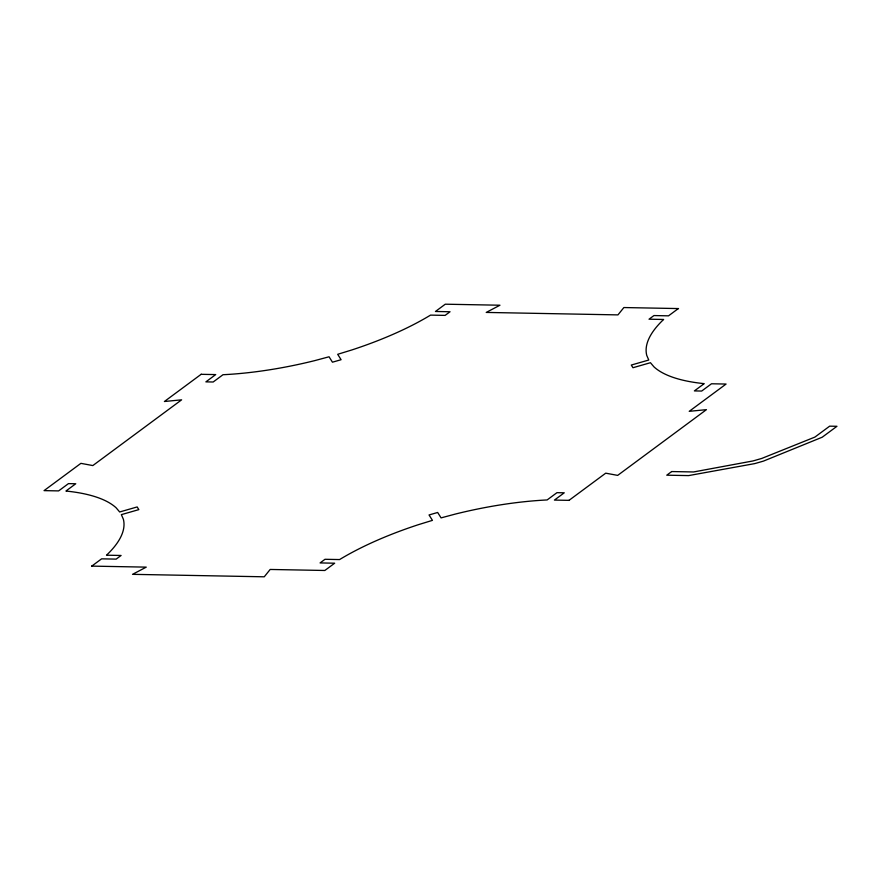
<?xml version="1.0" encoding="UTF-8"?>
<svg xmlns="http://www.w3.org/2000/svg" width="881" height="881" viewBox="0 0 881 881"><rect width="100%" height="100%" fill="white"/><g stroke="black" fill="none" stroke-linecap="round" stroke-linejoin="round"><path stroke-width="1.32" d="M201.253 374.227L164.406 401.505L181.618 399.831L92.835 465.564L80.898 463.351L44.05 490.629L58.631 490.904L68.454 483.625L75.744 483.757L65.921 491.036A181.475 60.58 -13.9 0 1 116.127 507.797L119.673 511.971L137.161 506.949L138.835 509.625L121.358 514.636L123.362 519.239A181.134 60.459 -13.9 0 1 106.513 555.195L121.093 555.471L116.182 559.116L101.601 558.84L91.778 566.109M678.348 308.559L668.525 315.839L653.944 315.563L649.033 319.197L663.613 319.473A181.134 60.459 -13.9 0 0 646.764 355.428L648.768 360.032L631.292 365.053L632.965 367.718L650.453 362.708L653.988 366.881A181.475 60.58 -13.9 0 0 704.205 383.642L694.382 390.911L701.672 391.054L711.496 383.775L726.076 384.05L689.228 411.328L706.441 409.654L617.669 475.388L605.721 473.174L568.873 500.452M678.535 308.57L623.869 307.546L617.955 314.891L486.224 312.425L499.956 305.222L445.279 304.198L435.456 311.478L450.037 311.753L445.125 315.387L430.545 315.112A181.475 60.58 -13.9 0 1 351.739 349.988L337.687 354.305L341.09 359.712L332.456 362.19L329.054 356.783L314.726 360.626A181.134 60.459 -13.9 0 1 222.992 374.722L213.169 382.002L205.879 381.869L215.702 374.59L201.121 374.315M569.005 500.353L554.424 500.089L564.247 492.809L556.957 492.677L547.134 499.945A181.134 60.459 -13.9 0 0 455.4 514.052L441.073 517.885L437.67 512.478L429.036 514.956L432.439 520.363L418.387 524.68A181.475 60.58 -13.9 0 0 339.581 559.567L325.001 559.292L320.089 562.926L334.67 563.201L324.836 570.481L270.17 569.456L264.256 576.802L132.524 574.335L146.257 567.133L91.58 566.109M671.674 471.555L666.763 475.189L688.623 475.597L754.764 463.604L763.398 461.126L822.215 437.207L836.95 426.294L829.66 426.162L814.925 437.075L761.713 458.45L753.079 460.928L693.534 471.963L671.674 471.555"/></g></svg>
